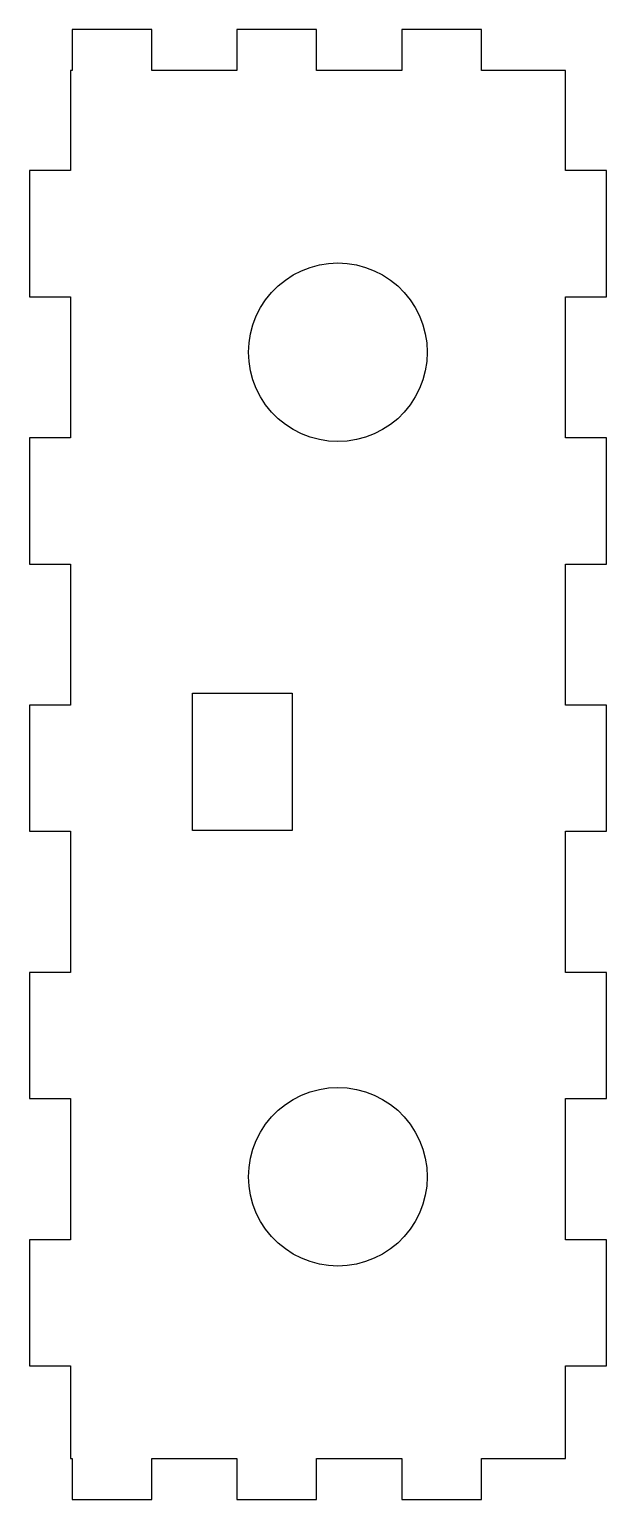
# Model space of a CAD drawing. Header units: metres. Extents: x -31 to 11, y -4 to 104.
import ezdxf

# ---------------------------------------------------------------- set-up
doc = ezdxf.new("R2010")
doc.units = ezdxf.units.M

msp = doc.modelspace()

# ---------------------------------------------------------------- linework, layer by layer
for p, q in [((-22.1, 103.5), (-27.9, 103.5)), ((-27.9, 103.5), (-27.9, 100.5)), ((-22.1, 100.5), (-22.1, 103.5)), ((-10.1, 103.5), (-15.9, 103.5)), ((-15.9, 103.5), (-15.9, 100.5)), ((-10.1, 100.5), (-10.1, 103.5)), ((1.89999, 103.5), (-3.89999, 103.5)), ((-3.89999, 103.5), (-3.89999, 100.5)), ((1.89999, 100.5), (1.89999, 103.5)), ((-27.9, 100.5), (-28, 100.5)), ((-28, 100.5), (-28, 93.2273)), ((-15.9, 100.5), (-22.1, 100.5)), ((-3.89999, 100.5), (-10.1, 100.5)), ((8, 100.5), (1.89999, 100.5)), ((8, 93.2273), (8, 100.5)), ((-28, 93.2273), (-31, 93.2273)), ((-31, 93.2273), (-31, 84.0455)), ((11, 93.2273), (8, 93.2273)), ((11, 84.0455), (11, 93.2273)), ((-12.3706, 85.2586), (-11.8, 85.6292)), ((-11.8, 85.6292), (-11.1938, 85.938)), ((-11.1938, 85.938), (-10.5586, 86.1819)), ((-10.5586, 86.1819), (-9.90141, 86.358)), ((-9.90141, 86.358), (-9.22943, 86.4644)), ((-9.22943, 86.4644), (-8.54999, 86.5)), ((-8.54999, 86.5), (-7.87056, 86.4644)), ((-7.87056, 86.4644), (-7.19856, 86.358)), ((-7.19856, 86.358), (-6.54138, 86.1819)), ((-6.54138, 86.1819), (-5.9062, 85.938)), ((-5.9062, 85.938), (-5.29999, 85.6292)), ((-5.29999, 85.6292), (-4.72939, 85.2586)), ((-13.3804, 84.3493), (-12.8993, 84.8304)), ((-12.8993, 84.8304), (-12.3706, 85.2586)), ((-4.72939, 85.2586), (-4.20064, 84.8304)), ((-4.20064, 84.8304), (-3.71954, 84.3493)), ((-31, 84.0455), (-28, 84.0455)), ((-28, 84.0455), (-28, 73.7727)), ((-14.1792, 83.25), (-13.8086, 83.8206)), ((-13.8086, 83.8206), (-13.3804, 84.3493)), ((-3.71954, 84.3493), (-3.29138, 83.8206)), ((-3.29138, 83.8206), (-2.92082, 83.25)), ((8, 73.7727), (8, 84.0455)), ((8, 84.0455), (11, 84.0455)), ((-14.7319, 82.0086), (-14.488, 82.6438)), ((-14.488, 82.6438), (-14.1792, 83.25)), ((-2.92082, 83.25), (-2.61195, 82.6438)), ((-2.61195, 82.6438), (-2.36812, 82.0086)), ((-15.0144, 80.6794), (-14.908, 81.3514)), ((-14.908, 81.3514), (-14.7319, 82.0086)), ((-2.36812, 82.0086), (-2.19203, 81.3514)), ((-2.19203, 81.3514), (-2.0856, 80.6794)), ((-15.05, 80), (-15.0144, 80.6794)), ((-2.0856, 80.6794), (-2.04999, 80)), ((-15.0144, 79.3206), (-15.05, 80)), ((-14.908, 78.6486), (-15.0144, 79.3206)), ((-2.0856, 79.3206), (-2.19203, 78.6486)), ((-2.04999, 80), (-2.0856, 79.3206)), ((-14.7319, 77.9914), (-14.908, 78.6486)), ((-2.19203, 78.6486), (-2.36812, 77.9914)), ((-14.488, 77.3562), (-14.7319, 77.9914)), ((-14.1792, 76.75), (-14.488, 77.3562)), ((-2.61195, 77.3562), (-2.92082, 76.75)), ((-2.36812, 77.9914), (-2.61195, 77.3562)), ((-13.8086, 76.1794), (-14.1792, 76.75)), ((-13.3804, 75.6507), (-13.8086, 76.1794)), ((-3.29138, 76.1794), (-3.71954, 75.6507)), ((-2.92082, 76.75), (-3.29138, 76.1794)), ((-12.8993, 75.1696), (-13.3804, 75.6507)), ((-12.3706, 74.7414), (-12.8993, 75.1696)), ((-4.20064, 75.1696), (-4.72939, 74.7414)), ((-3.71954, 75.6507), (-4.20064, 75.1696)), ((-11.8, 74.3708), (-12.3706, 74.7414)), ((-11.1938, 74.062), (-11.8, 74.3708)), ((-10.5586, 73.8181), (-11.1938, 74.062)), ((-5.9062, 74.062), (-6.54138, 73.8181)), ((-5.29999, 74.3708), (-5.9062, 74.062)), ((-4.72939, 74.7414), (-5.29999, 74.3708)), ((-28, 73.7727), (-31, 73.7727)), ((-31, 73.7727), (-31, 64.5909)), ((-9.90141, 73.642), (-10.5586, 73.8181)), ((-9.22943, 73.5356), (-9.90141, 73.642)), ((-8.54999, 73.5), (-9.22943, 73.5356)), ((-7.87056, 73.5356), (-8.54999, 73.5)), ((-7.19856, 73.642), (-7.87056, 73.5356)), ((-6.54138, 73.8181), (-7.19856, 73.642)), ((11, 73.7727), (8, 73.7727)), ((11, 64.5909), (11, 73.7727)), ((-31, 64.5909), (-28, 64.5909)), ((-28, 64.5909), (-28, 54.3182)), ((8, 54.3182), (8, 64.5909)), ((8, 64.5909), (11, 64.5909)), ((-19.125, 45.2), (-19.125, 55.2)), ((-19.125, 55.2), (-11.875, 55.2)), ((-11.875, 55.2), (-11.875, 45.2)), ((-28, 54.3182), (-31, 54.3182)), ((-31, 54.3182), (-31, 45.1364)), ((11, 54.3182), (8, 54.3182)), ((11, 45.1364), (11, 54.3182)), ((-31, 45.1364), (-28, 45.1364)), ((-28, 45.1364), (-28, 34.8636)), ((-11.875, 45.2), (-19.125, 45.2)), ((8, 34.8636), (8, 45.1364)), ((8, 45.1364), (11, 45.1364)), ((-28, 34.8636), (-31, 34.8636)), ((-31, 34.8636), (-31, 25.6818)), ((11, 34.8636), (8, 34.8636)), ((11, 25.6818), (11, 34.8636)), ((-31, 25.6818), (-28, 25.6818)), ((-28, 25.6818), (-28, 15.4091)), ((-11.8, 25.6292), (-11.1938, 25.938)), ((-11.1938, 25.938), (-10.5586, 26.1819)), ((-10.5586, 26.1819), (-9.90141, 26.358)), ((-9.90141, 26.358), (-9.22943, 26.4644)), ((-9.22943, 26.4644), (-8.54999, 26.5)), ((-8.54999, 26.5), (-7.87056, 26.4644)), ((-7.87056, 26.4644), (-7.19856, 26.358)), ((-7.19856, 26.358), (-6.54138, 26.1819)), ((-6.54138, 26.1819), (-5.9062, 25.938)), ((-5.9062, 25.938), (-5.29999, 25.6292)), ((8, 15.4091), (8, 25.6818)), ((8, 25.6818), (11, 25.6818)), ((-13.3804, 24.3493), (-12.8993, 24.8304)), ((-12.8993, 24.8304), (-12.3706, 25.2586)), ((-12.3706, 25.2586), (-11.8, 25.6292)), ((-5.29999, 25.6292), (-4.72939, 25.2586)), ((-4.72939, 25.2586), (-4.20064, 24.8304)), ((-4.20064, 24.8304), (-3.71954, 24.3493)), ((-14.1792, 23.25), (-13.8086, 23.8206)), ((-13.8086, 23.8206), (-13.3804, 24.3493)), ((-3.71954, 24.3493), (-3.29138, 23.8206)), ((-3.29138, 23.8206), (-2.92082, 23.25)), ((-14.7319, 22.0086), (-14.488, 22.6438)), ((-14.488, 22.6438), (-14.1792, 23.25)), ((-2.92082, 23.25), (-2.61195, 22.6438)), ((-2.61195, 22.6438), (-2.36812, 22.0086)), ((-14.908, 21.3514), (-14.7319, 22.0086)), ((-2.36812, 22.0086), (-2.19203, 21.3514)), ((-15.05, 20), (-15.0144, 20.6794)), ((-15.0144, 20.6794), (-14.908, 21.3514)), ((-2.19203, 21.3514), (-2.0856, 20.6794)), ((-2.0856, 20.6794), (-2.04999, 20)), ((-15.0144, 19.3206), (-15.05, 20)), ((-14.908, 18.6486), (-15.0144, 19.3206)), ((-2.0856, 19.3206), (-2.19203, 18.6486)), ((-2.04999, 20), (-2.0856, 19.3206)), ((-14.7319, 17.9914), (-14.908, 18.6486)), ((-2.19203, 18.6486), (-2.36812, 17.9914)), ((-14.488, 17.3562), (-14.7319, 17.9914)), ((-14.1792, 16.75), (-14.488, 17.3562)), ((-2.61195, 17.3562), (-2.92082, 16.75)), ((-2.36812, 17.9914), (-2.61195, 17.3562)), ((-13.8086, 16.1794), (-14.1792, 16.75)), ((-13.3804, 15.6507), (-13.8086, 16.1794)), ((-3.29138, 16.1794), (-3.71954, 15.6507)), ((-2.92082, 16.75), (-3.29138, 16.1794)), ((-28, 15.4091), (-31, 15.4091)), ((-31, 15.4091), (-31, 6.22726)), ((-12.8993, 15.1696), (-13.3804, 15.6507)), ((-12.3706, 14.7414), (-12.8993, 15.1696)), ((-4.20064, 15.1696), (-4.72939, 14.7414)), ((-3.71954, 15.6507), (-4.20064, 15.1696)), ((11, 15.4091), (8, 15.4091)), ((11, 6.22726), (11, 15.4091)), ((-11.8, 14.3708), (-12.3706, 14.7414)), ((-11.1938, 14.062), (-11.8, 14.3708)), ((-10.5586, 13.8181), (-11.1938, 14.062)), ((-5.9062, 14.062), (-6.54138, 13.8181)), ((-5.29999, 14.3708), (-5.9062, 14.062)), ((-4.72939, 14.7414), (-5.29999, 14.3708)), ((-9.90141, 13.642), (-10.5586, 13.8181)), ((-9.22943, 13.5356), (-9.90141, 13.642)), ((-8.54999, 13.5), (-9.22943, 13.5356)), ((-7.87056, 13.5356), (-8.54999, 13.5)), ((-7.19856, 13.642), (-7.87056, 13.5356)), ((-6.54138, 13.8181), (-7.19856, 13.642)), ((-31, 6.22726), (-28, 6.22726)), ((-28, 6.22726), (-28, -0.5)), ((8, -0.5), (8, 6.22726)), ((8, 6.22726), (11, 6.22726)), ((-28, -0.5), (-27.9, -0.5)), ((-27.9, -0.5), (-27.9, -3.5)), ((-22.1, -0.5), (-15.9, -0.5)), ((-22.1, -3.5), (-22.1, -0.5)), ((-15.9, -0.5), (-15.9, -3.5)), ((-10.1, -3.5), (-10.1, -0.5)), ((-10.1, -0.5), (-3.89999, -0.5)), ((-3.89999, -0.5), (-3.89999, -3.5)), ((1.89999, -3.5), (1.89999, -0.5)), ((1.89999, -0.5), (8, -0.5)), ((-27.9, -3.5), (-22.1, -3.5)), ((-15.9, -3.5), (-10.1, -3.5)), ((-3.89999, -3.5), (1.89999, -3.5))]:
    msp.add_line(p, q)

doc.saveas('drawing.dxf')
